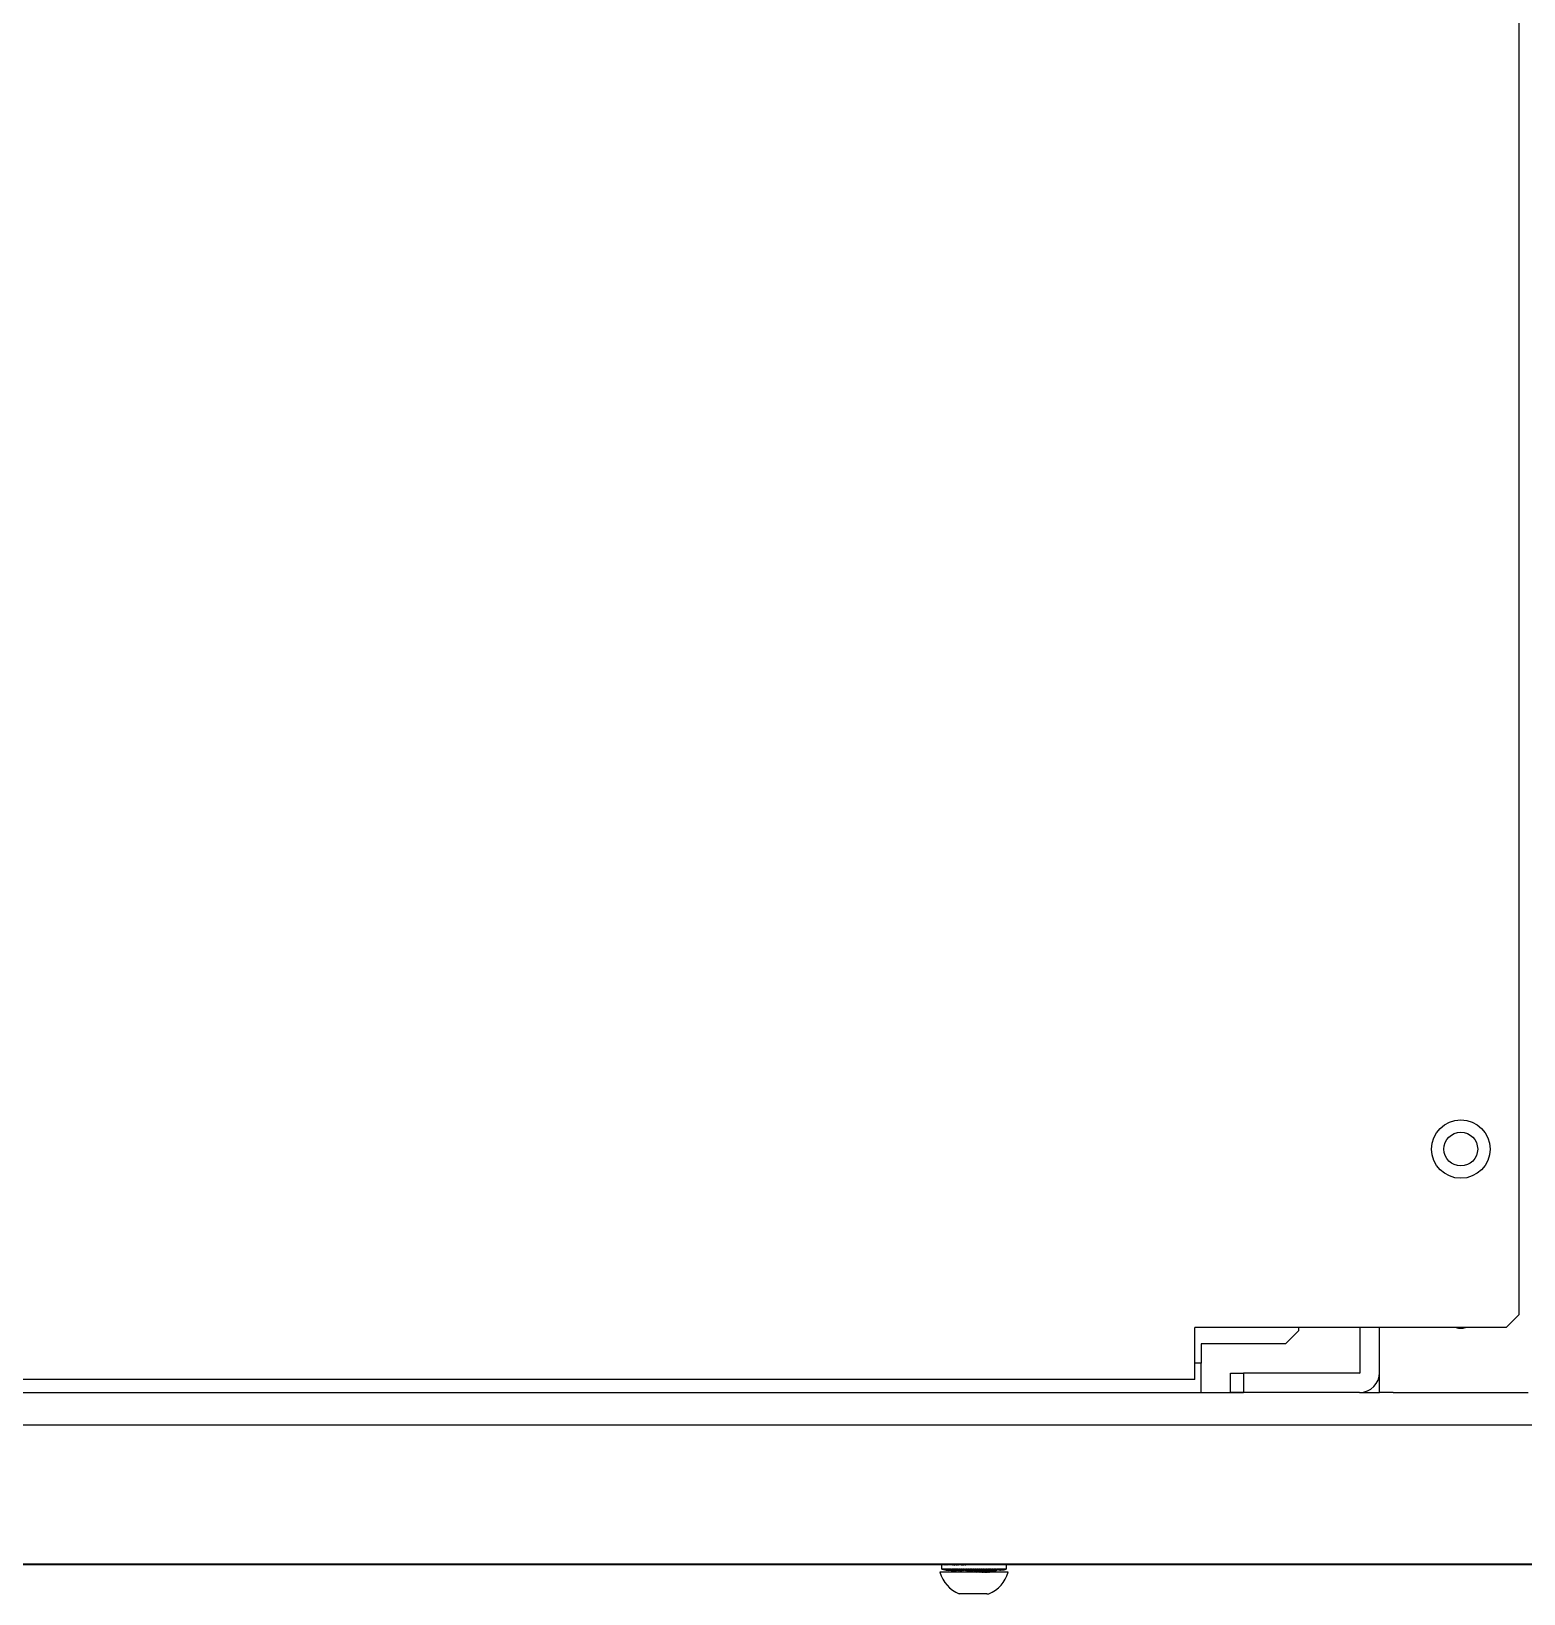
# Model space of a CAD drawing. Header units: millimetres. Extents: x -18178 to 96133, y -22425 to 61598.
# Drawn here: x 42008.8 to 42238.7, y 50040.6 to 50281.3 of the extents above; entities that cross this region are included whole.
import ezdxf

# ---------------------------------------------------------------- set-up
doc = ezdxf.new("R2010")
doc.units = ezdxf.units.MM
for name, color, linetype in [('10H46910P0610B', 7, 'Continuous'), ('10H46911P06B', 7, 'Continuous'), ('CH0002FE', 7, 'Continuous'), ('CH0550FE', 7, 'Continuous'), ('CH0800FE', 7, 'Continuous'), ('DR0304FE', 7, 'Continuous'), ('EAE-UPS PANEL-VERTV.', 7, 'Continuous'), ('NEW_RG0043AL', 7, 'Continuous'), ('NEW_RG0044AL', 7, 'Continuous')]:
    doc.layers.add(name, color=color, linetype=linetype)
doc.layers.add('E-ELEC-EQPM', color=7, linetype='Continuous', lineweight=35)

# ---------------------------------------------------------------- blocks, each defined once
blk = doc.blocks.new('A$Ccc32f15b')
at = {"layer": '10H46910P0610B', "color": 7, "linetype": 'Continuous'}
for p, q in [((162.3951141118722, 29.85000000001233), (162.3950126966261, 29.85000000001233)), ((162.4550126966377, 29.96250000001233), (162.4550126966376, 29.43750000001234)), ((162.3951141118722, 29.81932500001234), (162.3950126966261, 29.81932500001234)), ((162.6200126966376, 29.80000000001232), (162.6200126966376, 29.81500000001232)), ((162.6200126966692, 29.81499708212651), (162.6200126966692, 29.81500000005609)), ((162.6200126966376, 29.80000000001232), (162.6200126966376, 29.79918078894458)), ((162.6200126966376, 29.7991807889446), (162.6200126966376, 29.70081921108007)), ((162.6200126966376, 29.70081921108006), (162.6200126966376, 29.69918078894459)), ((162.6200126966376, 29.69918078894459), (162.6200126966376, 29.60081921108005)), ((162.3951141118721, 29.58067500001233), (162.3950126966256, 29.58067500001233)), ((162.3950126966256, 29.55000000001233), (162.3951141118721, 29.55000000001233)), ((162.6200126966376, 29.60081921108005), (162.6200126966376, 29.60000000001232)), ((162.6200126966376, 29.60000000001232), (162.6200126966376, 29.58500000001231)), ((162.6200126966692, 29.58500291791162), (162.6200126966692, 29.58499999998205))]:
    blk.add_line(p, q, dxfattribs=at)
for centre, radius, start, end in [((162.3881076124307, 29.72161888886563), 0.2500000000000041, 21.93314382836683, 74.47728803364268), ((162.3881076124307, 29.67838111115904), 0.2500000000000039, 285.5227119663287, 338.0668561716237)]:
    blk.add_arc(centre, radius, start, end, dxfattribs=at)
at = {"layer": '10H46911P06B', "color": 7, "linetype": 'Continuous'}
for p, q in [((162.3951141118722, 29.94998901674313), (162.3951141118722, 29.9496747138442)), ((162.3956281987895, 29.94998901674313), (162.3951141118722, 29.94998901674313)), ((162.3956281987895, 29.94967471384419), (162.3951141118722, 29.94967471384419)), ((162.3951141118722, 29.94934857734819), (162.3951141118722, 29.94838152082598)), ((162.3956281987895, 29.94934857734819), (162.3951141118722, 29.94934857734819)), ((162.3956281987895, 29.94838152082596), (162.3951141118722, 29.94838152082596)), ((162.3951141118722, 29.94772407303502), (162.3951141118722, 29.94610807941982)), ((162.3956281987895, 29.94772407303502), (162.3951141118722, 29.94772407303502)), ((162.3956281987895, 29.94610807941982), (162.3951141118722, 29.94610807941982)), ((162.3951141118722, 29.94512191498001), (162.3951141118722, 29.94286336186033)), ((162.3956281987895, 29.94512191498001), (162.3951141118722, 29.94512191498001)), ((162.3956281987895, 29.94286336186032), (162.3951141118722, 29.94286336186032)), ((162.3951141118722, 29.94155237271215), (162.3951141118722, 29.93866017356534)), ((162.3956281987895, 29.94155237271215), (162.3951141118722, 29.94155237271215)), ((162.3956281987895, 29.93866017356532), (162.3951141118722, 29.93866017356532)), ((162.3951141118722, 29.93702953358405), (162.3951141118722, 29.9335151025988)), ((162.3956281987895, 29.93702953358404), (162.3951141118722, 29.93702953358404)), ((162.3956281987895, 29.93351510259879), (162.3951141118722, 29.93351510259879)), ((162.3951141118722, 29.93157124717541), (162.3951141118722, 29.92744845420525)), ((162.3956281987895, 29.93157124717541), (162.3951141118722, 29.93157124717541)), ((162.3956281987895, 29.92744845420523), (162.3951141118722, 29.92744845420523)), ((162.3951141118722, 29.92519905484907), (162.3951141118722, 29.92048417067431)), ((162.3956281987895, 29.92519905484907), (162.3951141118722, 29.92519905484907)), ((162.3956281987895, 29.92048417067431), (162.3951141118722, 29.92048417067431)), ((162.3951141118722, 29.92048417067431), (162.3983827318015, 29.91133462034358)), ((162.3951141118722, 29.91793810473695), (162.3951141118722, 29.91264973685141)), ((162.3956281987895, 29.91793810473695), (162.3951141118722, 29.91793810473695)), ((162.3956281987895, 29.91264973685141), (162.3951141118722, 29.91264973685141)), ((162.3951141118722, 29.91264973685141), (162.3983827318015, 29.90415629353186)), ((162.3951141118722, 29.90981705249195), (162.3951141118722, 29.90397607166763)), ((162.3956281987895, 29.90981705249195), (162.3951141118722, 29.90981705249195)), ((162.3956281987895, 29.90397607166761), (162.3951141118722, 29.90397607166761)), ((162.3951141118722, 29.90397607166761), (162.3983827318015, 29.89617225509976)), ((162.3951141118722, 29.90086794819707), (162.3951141118722, 29.89449740611683)), ((162.3956281987895, 29.90086794819707), (162.3951141118722, 29.90086794819707)), ((162.3956281987895, 29.89449740611683), (162.3951141118722, 29.89449740611683)), ((162.3951141118722, 29.89449740611683), (162.3983827318015, 29.88741401439943)), ((162.3951141118722, 29.89112610987856), (162.3951141118722, 29.88425114816154)), ((162.3956281987895, 29.89112610987856), (162.3951141118722, 29.89112610987856)), ((162.3956281987895, 29.88425114816154), (162.3951141118722, 29.88425114816154)), ((162.3951141118722, 29.88062998412164), (162.3951141118722, 29.87327773510087)), ((162.3956281987895, 29.88062998412163), (162.3951141118722, 29.88062998412163)), ((162.3956281987895, 29.87327773510086), (162.3951141118722, 29.87327773510086)), ((162.3951141118722, 29.86942099433941), (162.3951141118722, 29.86162047398285)), ((162.3956281987895, 29.86942099433941), (162.3951141118722, 29.86942099433941)), ((162.3956281987895, 29.86162047398285), (162.3951141118722, 29.86162047398285)), ((162.3951141118722, 29.85754337729367), (162.3951141118722, 29.84932537069145)), ((162.3956281987895, 29.85754337729367), (162.3951141118722, 29.85754337729367)), ((162.3956281987895, 29.84932537069143), (162.3951141118722, 29.84932537069143)), ((162.3956281987895, 29.95000000027139), (162.3956281987895, 29.94998255483246)), ((162.4308028554238, 29.95000000001234), (162.3956281987895, 29.95000000001234)), ((162.3956281987895, 29.94934857734819), (162.3956281987895, 29.9496747138442)), ((162.3956281987895, 29.94772407303502), (162.3956281987895, 29.94838152082596)), ((162.3956281987895, 29.94512191498001), (162.3956281987895, 29.94610807941982)), ((162.3956281987895, 29.94155237271215), (162.3956281987895, 29.94286336186032)), ((162.3956281987895, 29.93702953358405), (162.3956281987895, 29.93866017356534)), ((162.3956281987895, 29.93157124717541), (162.3956281987895, 29.93351510259879)), ((162.3956281987895, 29.92519905484907), (162.3956281987895, 29.92744845420523)), ((162.3956281987895, 29.91793810473695), (162.3956281987895, 29.9204841706743)), ((162.3956281987895, 29.90981705249195), (162.3956281987895, 29.91264973685141)), ((162.3956281987895, 29.90086794819707), (162.3956281987895, 29.90397607166763)), ((162.3956281987895, 29.89112610987856), (162.3956281987895, 29.89449740611683)), ((162.3956281987895, 29.88062998412164), (162.3956281987895, 29.88425114816155)), ((162.3956281987895, 29.86942099433941), (162.3956281987895, 29.87327773510086)), ((162.3956281987895, 29.85754337729367), (162.3956281987895, 29.86162047398285)), ((162.3956281987895, 29.8450440085125), (162.3956281987895, 29.84932537069145)), ((162.4313169423412, 29.94998901674312), (162.4308028554238, 29.94998901674312)), ((162.4308028554238, 29.94967471384419), (162.4308874239017, 29.94934857734818)), ((162.4313169423412, 29.94967471384419), (162.4308028554238, 29.94967471384419)), ((162.4308028554238, 29.94934857734818), (162.4308028554238, 29.94967471384419)), ((162.4313169423412, 29.94934857734818), (162.4308028554238, 29.94934857734818)), ((162.4308028554238, 29.94838152082596), (162.4309783115608, 29.947724073035)), ((162.4313169423412, 29.94838152082596), (162.4308028554238, 29.94838152082596)), ((162.4308028554238, 29.947724073035), (162.4308028554238, 29.94838152082595)), ((162.4313169423412, 29.947724073035), (162.4308028554238, 29.947724073035)), ((162.4313169423412, 29.94610807941982), (162.4308028554238, 29.94610807941982)), ((162.4308028554238, 29.94512191497999), (162.4308028554238, 29.9461080794198)), ((162.4308028554238, 29.94610807941982), (162.4310750592814, 29.94512191497999)), ((162.4313169423412, 29.94512191497999), (162.4308028554238, 29.94512191497999)), ((162.4308028554238, 29.94286336186032), (162.4311791004162, 29.94155237271215)), ((162.4313169423412, 29.94286336186032), (162.4308028554238, 29.94286336186032)), ((162.4308028554238, 29.94155237271215), (162.4308028554238, 29.94286336186032)), ((162.4313169423412, 29.94155237271215), (162.4308028554238, 29.94155237271215)), ((162.4308028554238, 29.93866017356532), (162.4312922189116, 29.93702953358404)), ((162.4313169423412, 29.93866017356532), (162.4308028554238, 29.93866017356532)), ((162.4308028554238, 29.93702953358404), (162.4308028554238, 29.93866017356532)), ((162.4313169423412, 29.93702953358404), (162.4308028554238, 29.93702953358404)), ((162.4308028554238, 29.93351510259879), (162.4337739508502, 29.92410630611478)), ((162.4313169423412, 29.93351510259879), (162.4308028554238, 29.93351510259879)), ((162.4308028554238, 29.9315712471754), (162.4308028554238, 29.93351510259878)), ((162.4313169423412, 29.93157124717541), (162.4308028554238, 29.93157124717541)), ((162.4308028554238, 29.92744845420523), (162.438970660066, 29.9030357775261)), ((162.4313169423412, 29.92744845420523), (162.4308028554238, 29.92744845420523)), ((162.4308028554238, 29.92519905484907), (162.4308028554238, 29.92744845420523)), ((162.4313169423412, 29.92519905484906), (162.4308028554238, 29.92519905484906)), ((162.4313169423412, 29.9204841706743), (162.4308028554238, 29.9204841706743)), ((162.4308028554238, 29.91793810473696), (162.4308028554238, 29.92048417067431)), ((162.4313169423412, 29.91793810473695), (162.4308028554238, 29.91793810473695)), ((162.4313169423412, 29.91264973685141), (162.4308028554238, 29.91264973685141)), ((162.4308028554238, 29.90981705249195), (162.4308028554238, 29.91264973685141)), ((162.4313169423412, 29.90981705249195), (162.4308028554238, 29.90981705249195)), ((162.4313169423412, 29.90397607166761), (162.4308028554238, 29.90397607166761)), ((162.4308028554238, 29.90086794819706), (162.4308028554238, 29.90397607166761)), ((162.4313169423412, 29.90086794819707), (162.4308028554238, 29.90086794819707)), ((162.4313169423412, 29.89449740611681), (162.4308028554238, 29.89449740611681)), ((162.4308028554238, 29.89112610987857), (162.4308028554238, 29.89449740611683)), ((162.4313169423412, 29.89112610987856), (162.4308028554238, 29.89112610987856)), ((162.4313169423412, 29.88425114816154), (162.4308028554238, 29.88425114816154)), ((162.4308028554238, 29.88062998412163), (162.4308028554238, 29.88425114816154)), ((162.4313169423412, 29.88062998412163), (162.4308028554238, 29.88062998412163)), ((162.4313169423412, 29.87327773510086), (162.4308028554238, 29.87327773510086)), ((162.4308028554238, 29.86942099433941), (162.4308028554238, 29.87327773510086)), ((162.4313169423412, 29.86942099433941), (162.4308028554238, 29.86942099433941)), ((162.4313169423412, 29.86162047398284), (162.4308028554238, 29.86162047398284)), ((162.4308028554238, 29.85754337729367), (162.4308028554238, 29.86162047398285)), ((162.4313169423412, 29.85754337729365), (162.4308028554238, 29.85754337729365)), ((162.4313169423412, 29.84932537069143), (162.4308028554238, 29.84932537069143)), ((162.4308028554238, 29.8450440085125), (162.4308028554238, 29.84932537069145)), ((162.4313169423412, 29.94998901674313), (162.4313169423412, 29.9496747138442)), ((162.4313169423412, 29.94934857734818), (162.4313169423412, 29.94838152082596)), ((162.4313169423412, 29.947724073035), (162.4313169423412, 29.9461080794198)), ((162.4313169423412, 29.94512191498001), (162.4313169423412, 29.94286336186033)), ((162.4313169423412, 29.94155237271215), (162.4313169423412, 29.93866017356534)), ((162.4313169423412, 29.93702953358404), (162.4313169423412, 29.93351510259879)), ((162.4313169423412, 29.93157124717541), (162.4313169423412, 29.92744845420525)), ((162.4313169423412, 29.92519905484907), (162.4313169423412, 29.92048417067431)), ((162.4313169423412, 29.91793810473695), (162.4313169423412, 29.91264973685141)), ((162.4313169423412, 29.90981705249195), (162.4313169423412, 29.90397607166764)), ((162.4313169423412, 29.90086794819706), (162.4313169423412, 29.89449740611681)), ((162.4313169423412, 29.89112610987857), (162.4313169423412, 29.88425114816155)), ((162.4313169423412, 29.88062998412163), (162.4313169423412, 29.87327773510086)), ((162.4313169423412, 29.86942099433941), (162.4313169423412, 29.86162047398285)), ((162.4313169423412, 29.85754337729365), (162.4313169423412, 29.84932537069146)), ((162.3951141118722, 29.8450440085125), (162.3951141118722, 29.83644094838223)), ((162.3956281987895, 29.8450440085125), (162.3951141118722, 29.8450440085125)), ((162.3956281987895, 29.83644094838225), (162.3951141118722, 29.83644094838225)), ((162.3951141118722, 29.83197221729411), (162.3951141118722, 29.82301805598377)), ((162.3956281987895, 29.83197221729411), (162.3951141118722, 29.83197221729411)), ((162.3956281987895, 29.82301805598377), (162.3951141118722, 29.82301805598377)), ((162.3951141118722, 29.81837959202647), (162.3951141118722, 29.80910966751999)), ((162.3956281987895, 29.81837959202647), (162.3951141118722, 29.81837959202647)), ((162.3956281987895, 29.80910966751998), (162.3951141118722, 29.80910966751998)), ((162.3951141118722, 29.80431977659165), (162.3951141118722, 29.794770673046)), ((162.3956281987895, 29.80431977659164), (162.3951141118722, 29.80431977659164)), ((162.3956281987895, 29.794770673046), (162.3951141118722, 29.794770673046)), ((162.3951141118722, 29.78984825865781), (162.3951141118722, 29.78005766202214)), ((162.3956281987895, 29.78984825865783), (162.3951141118722, 29.78984825865783)), ((162.3956281987895, 29.78005766202216), (162.3951141118722, 29.78005766202216)), ((162.3951141118722, 29.77502215069492), (162.3951141118722, 29.76502869998124)), ((162.3956281987895, 29.77502215069491), (162.3951141118722, 29.77502215069491)), ((162.3956281987895, 29.76502869998123), (162.3951141118722, 29.76502869998123)), ((162.3951141118722, 29.7598999645776), (162.3951141118722, 29.74974309937032)), ((162.3956281987895, 29.7598999645776), (162.3951141118722, 29.7598999645776)), ((162.3956281987895, 29.74974309937032), (162.3951141118722, 29.74974309937032)), ((162.3951141118722, 29.74454138066584), (162.3951141118722, 29.73426118547168)), ((162.3956281987895, 29.74454138066584), (162.3951141118722, 29.74454138066584)), ((162.3956281987895, 29.73426118547168), (162.3951141118722, 29.73426118547168)), ((162.3951141118722, 29.72900701227367), (162.3951141118722, 29.7186440583265)), ((162.3956281987895, 29.72900701227366), (162.3951141118722, 29.72900701227366)), ((162.3956281987895, 29.83197221729411), (162.3956281987895, 29.83644094838225)), ((162.3956281987895, 29.81837959202647), (162.3956281987895, 29.82301805598378)), ((162.3956281987895, 29.80431977659165), (162.3956281987895, 29.80910966751999)), ((162.3956281987895, 29.78984825865783), (162.3956281987895, 29.794770673046)), ((162.3956281987895, 29.77502215069492), (162.3956281987895, 29.78005766202217)), ((162.3956281987895, 29.7598999645776), (162.3956281987895, 29.76502869998123)), ((162.3956281987895, 29.74454138066584), (162.3956281987895, 29.74974309937031)), ((162.3956281987895, 29.72900701227367), (162.3956281987895, 29.73426118547169)), ((162.4313169423412, 29.8450440085125), (162.4308028554238, 29.8450440085125)), ((162.4308028554238, 29.83644094838225), (162.4546000249548, 29.81370817585263)), ((162.4313169423412, 29.83644094838225), (162.4308028554238, 29.83644094838225)), ((162.4308028554238, 29.83197221729411), (162.4308028554238, 29.83644094838223)), ((162.4313169423412, 29.83197221729411), (162.4308028554238, 29.83197221729411)), ((162.4308028554238, 29.82301805598375), (162.4546000249548, 29.80641590341779)), ((162.4313169423412, 29.82301805598375), (162.4308028554238, 29.82301805598375)), ((162.4308028554238, 29.81837959202647), (162.4308028554238, 29.82301805598378)), ((162.4313169423412, 29.81837959202647), (162.4308028554238, 29.81837959202647)), ((162.4308028554238, 29.80910966751998), (162.4546000249548, 29.79870365602905)), ((162.4313169423412, 29.80910966751998), (162.4308028554238, 29.80910966751998)), ((162.4308028554238, 29.80431977659164), (162.4308028554238, 29.80910966751998)), ((162.4313169423412, 29.80431977659164), (162.4308028554238, 29.80431977659164)), ((162.4308028554238, 29.794770673046), (162.4546000249548, 29.79060187040341)), ((162.4313169423412, 29.794770673046), (162.4308028554238, 29.794770673046)), ((162.4308028554238, 29.78984825865781), (162.4308028554238, 29.79477067304599)), ((162.4313169423412, 29.78984825865781), (162.4308028554238, 29.78984825865781)), ((162.4313169423412, 29.78005766202214), (162.4308028554238, 29.78005766202214)), ((162.4308028554238, 29.77502215069489), (162.4308028554238, 29.78005766202214)), ((162.4308028554238, 29.77502215069489), (162.4546000249548, 29.77708058786861)), ((162.4313169423412, 29.77502215069489), (162.4308028554238, 29.77502215069489)), ((162.4313169423412, 29.76502869998123), (162.4308028554238, 29.76502869998123)), ((162.4308028554238, 29.75989996457758), (162.4308028554238, 29.76502869998122)), ((162.4313169423412, 29.7598999645776), (162.4308028554238, 29.7598999645776)), ((162.4313169423412, 29.74974309937031), (162.4308028554238, 29.74974309937031)), ((162.4308028554238, 29.74454138066584), (162.4308028554238, 29.74974309937031)), ((162.4313169423412, 29.74454138066584), (162.4308028554238, 29.74454138066584)), ((162.4313169423412, 29.73426118547168), (162.4308028554238, 29.73426118547168)), ((162.4308028554238, 29.72900701227367), (162.4308028554238, 29.73426118547168)), ((162.4313169423412, 29.72900701227366), (162.4308028554238, 29.72900701227366)), ((162.4313169423412, 29.8450440085125), (162.4313169423412, 29.83644094838223)), ((162.4313169423412, 29.83197221729411), (162.4313169423412, 29.82301805598377)), ((162.4313169423412, 29.81837959202647), (162.4313169423412, 29.80910966751998)), ((162.4313169423412, 29.80431977659164), (162.4313169423412, 29.794770673046)), ((162.4313169423412, 29.7898482586578), (162.4313169423412, 29.78005766202213)), ((162.4313169423412, 29.77502215069489), (162.4313169423412, 29.76502869998123)), ((162.4313169423412, 29.75989996457758), (162.4313169423412, 29.74974309937031)), ((162.4313169423412, 29.74454138066584), (162.4313169423412, 29.73426118547169)), ((162.4313169423412, 29.72900701227367), (162.4313169423412, 29.71864405832652)), ((162.4546000249548, 29.79404564037914), (162.4546000249548, 29.79870365602905)), ((162.4546000249548, 29.78573228720899), (162.4546000249548, 29.79060187040341)), ((162.4546000249548, 29.77708058786862), (162.4546000249548, 29.7821425205874)), ((162.4546000249548, 29.76812468666276), (162.4546000249548, 29.77335899177002)), ((162.3956281987895, 29.7186440583265), (162.3951141118722, 29.7186440583265)), ((162.3951141118722, 29.71335816645615), (162.3951141118722, 29.70295335160083)), ((162.3956281987895, 29.71335816645615), (162.3951141118722, 29.71335816645615)), ((162.3956281987895, 29.70295335160081), (162.3951141118722, 29.70295335160081)), ((162.3951141118722, 29.69765660205843), (162.3951141118722, 29.68725098934567)), ((162.3956281987895, 29.69765660205843), (162.3951141118722, 29.69765660205843)), ((162.3956281987895, 29.68725098934567), (162.3951141118722, 29.68725098934567)), ((162.3951141118722, 29.68196428598185), (162.3951141118722, 29.67159894161115)), ((162.3956281987895, 29.68196428598185), (162.3951141118722, 29.68196428598185)), ((162.3956281987895, 29.67159894161115), (162.3951141118722, 29.67159894161115)), ((162.3951141118722, 29.66634314862881), (162.3951141118722, 29.65605897987895)), ((162.3956281987895, 29.66634314862881), (162.3951141118722, 29.66634314862881)), ((162.3956281987895, 29.65605897987894), (162.3951141118722, 29.65605897987894)), ((162.3951141118722, 29.65085483949183), (162.3951141118722, 29.64069243327843)), ((162.3956281987895, 29.65085483949181), (162.3951141118722, 29.65085483949181)), ((162.3956281987895, 29.64069243327843), (162.3951141118722, 29.64069243327843)), ((162.3951141118722, 29.63556048385112), (162.3951141118722, 29.62555994654878)), ((162.3956281987895, 29.63556048385112), (162.3951141118722, 29.63556048385112)), ((162.3951141118722, 29.6205204415411), (162.4002526868379, 29.63335248000827)), ((162.3956281987895, 29.62555994654879), (162.3951141118722, 29.62555994654879)), ((162.3951141118722, 29.62052044154112), (162.3951141118722, 29.61072124070175)), ((162.3956281987895, 29.6205204415411), (162.3951141118722, 29.6205204415411)), ((162.3951141118722, 29.60579406873761), (162.4002077882996, 29.61954112237042)), ((162.3956281987895, 29.61072124070174), (162.3951141118722, 29.61072124070174)), ((162.3951141118722, 29.59143948370625), (162.4007094606676, 29.60760917514575)), ((162.3956281987895, 29.71335816645615), (162.3956281987895, 29.7186440583265)), ((162.3956281987895, 29.69765660205844), (162.3956281987895, 29.70295335160083)), ((162.3956281987895, 29.68196428598185), (162.3956281987895, 29.68725098934566)), ((162.3956281987895, 29.66634314862881), (162.3956281987895, 29.67159894161115)), ((162.3956281987895, 29.65085483949183), (162.3956281987895, 29.65605897987894)), ((162.3956281987895, 29.63556048385112), (162.3956281987895, 29.64069243327842)), ((162.3956281987895, 29.62052044154112), (162.3956281987895, 29.62555994654879)), ((162.3956281987895, 29.60579406873761), (162.3956281987895, 29.61072124070174)), ((162.4313169423412, 29.7186440583265), (162.4308028554238, 29.7186440583265)), ((162.4308028554238, 29.71335816645615), (162.4308028554238, 29.7186440583265)), ((162.4313169423412, 29.71335816645615), (162.4308028554238, 29.71335816645615)), ((162.4313169423412, 29.70295335160081), (162.4308028554238, 29.70295335160081)), ((162.4308028554238, 29.69765660205844), (162.4308028554238, 29.70295335160083)), ((162.4313169423412, 29.69765660205843), (162.4308028554238, 29.69765660205843)), ((162.4313169423412, 29.68725098934567), (162.4308028554238, 29.68725098934567)), ((162.4308028554238, 29.68196428598185), (162.4308028554238, 29.68725098934567)), ((162.4313169423412, 29.68196428598185), (162.4308028554238, 29.68196428598185)), ((162.4313169423412, 29.67159894161115), (162.4308028554238, 29.67159894161115)), ((162.4308028554238, 29.66634314862881), (162.4308028554238, 29.67159894161115)), ((162.4313169423412, 29.66634314862881), (162.4308028554238, 29.66634314862881)), ((162.4313169423412, 29.65605897987892), (162.4308028554238, 29.65605897987892)), ((162.4308028554238, 29.65085483949183), (162.4308028554238, 29.65605897987892)), ((162.4313169423412, 29.65085483949181), (162.4308028554238, 29.65085483949181)), ((162.4313169423412, 29.64069243327843), (162.4308028554238, 29.64069243327843)), ((162.4308028554238, 29.63556048385112), (162.4308028554238, 29.64069243327843)), ((162.4313169423412, 29.63556048385112), (162.4308028554238, 29.63556048385112)), ((162.4313169423412, 29.62555994654879), (162.4308028554238, 29.62555994654879)), ((162.4308028554238, 29.6205204415411), (162.4308028554238, 29.62555994654879)), ((162.4313169423412, 29.6205204415411), (162.4308028554238, 29.6205204415411)), ((162.4313169423412, 29.61072124070174), (162.4308028554238, 29.61072124070174)), ((162.4308028554238, 29.60579406873761), (162.4308028554238, 29.61072124070174)), ((162.4313169423412, 29.71335816645615), (162.4313169423412, 29.70295335160081)), ((162.4313169423412, 29.69765660205844), (162.4313169423412, 29.68725098934569)), ((162.4313169423412, 29.68196428598185), (162.4313169423412, 29.67159894161114)), ((162.4313169423412, 29.66634314862881), (162.4313169423412, 29.65605897987894)), ((162.4313169423412, 29.65085483949181), (162.4313169423412, 29.64069243327843)), ((162.4313169423412, 29.63556048385112), (162.4313169423412, 29.62555994654879)), ((162.4313169423412, 29.6205204415411), (162.4313169423412, 29.61072124070174)), ((162.3951141118722, 29.60579406873761), (162.3951141118722, 29.59623487733009)), ((162.3956281987895, 29.60579406873761), (162.3951141118722, 29.60579406873761)), ((162.3956281987895, 29.5962348773301), (162.3951141118722, 29.5962348773301)), ((162.3951141118722, 29.59143948370627), (162.3951141118722, 29.58215802749191)), ((162.3956281987895, 29.59143948370625), (162.3951141118722, 29.59143948370625)), ((162.3956281987895, 29.58215802749191), (162.3951141118722, 29.58215802749191)), ((162.3951141118722, 29.56407059006447), (162.3997622804085, 29.57911632951244)), ((162.3951141118722, 29.5775133374362), (162.3951141118722, 29.56854624608241)), ((162.3956281987895, 29.5775133374362), (162.3951141118722, 29.5775133374362)), ((162.3956281987895, 29.56854624608238), (162.3951141118722, 29.56854624608238)), ((162.3951141118722, 29.5511642939736), (162.3994127250502, 29.56574356782824)), ((162.3951141118722, 29.56407059006447), (162.3951141118722, 29.55545325258412)), ((162.3956281987895, 29.56407059006447), (162.3951141118722, 29.56407059006447)), ((162.3956281987895, 29.55545325258412), (162.3951141118722, 29.55545325258412)), ((162.3951141118722, 29.53884538441787), (162.399084934228, 29.55287407083173)), ((162.3951141118722, 29.5511642939736), (162.3951141118722, 29.54293071906083)), ((162.3956281987895, 29.5511642939736), (162.3951141118722, 29.5511642939736)), ((162.3956281987895, 29.54293071906082), (162.3951141118722, 29.54293071906082)), ((162.3951141118722, 29.52716247850535), (162.398775040439, 29.54056264528545)), ((162.3951141118722, 29.53884538441787), (162.3951141118722, 29.53102806623131)), ((162.3956281987895, 29.53884538441787), (162.3951141118721, 29.53884538441787)), ((162.3956281987895, 29.53102806623131), (162.3951141118721, 29.53102806623131)), ((162.3951141118722, 29.52716247850536), (162.3951141118722, 29.5197922684285)), ((162.3956281987895, 29.52716247850535), (162.3951141118721, 29.52716247850535)), ((162.3956281987895, 29.5197922684285), (162.3951141118721, 29.5197922684285)), ((162.3951141118722, 29.51616168332828), (162.3951141118722, 29.50926766821317)), ((162.3956281987895, 29.51616168332828), (162.3951141118721, 29.51616168332828)), ((162.3956281987895, 29.50926766821317), (162.3951141118721, 29.50926766821317)), ((162.3951141118722, 29.50588641399942), (162.3951141118722, 29.49949580137414)), ((162.3956281987895, 29.50588641399942), (162.3951141118721, 29.50588641399942)), ((162.3956281987895, 29.49949580137414), (162.3951141118721, 29.49949580137414)), ((162.3951141118722, 29.48767163670273), (162.397655916929, 29.49789276507273)), ((162.3951141118722, 29.49637722231249), (162.3951141118722, 29.49051523300548)), ((162.3956281987895, 29.49637722231249), (162.3951141118721, 29.49637722231249)), ((162.3956281987895, 29.49051523300548), (162.3951141118721, 29.49051523300548)), ((162.3951141118722, 29.47980401413936), (162.3973947114588, 29.48909174580838)), ((162.3951141118722, 29.48767163670273), (162.3951141118722, 29.4823614053077)), ((162.3956281987895, 29.48767163670273), (162.3951141118721, 29.48767163670273)), ((162.3956281987895, 29.59143948370627), (162.3956281987895, 29.59623487733009)), ((162.3956281987895, 29.5775133374362), (162.3956281987895, 29.58215802749191)), ((162.3956281987895, 29.56407059006447), (162.3956281987895, 29.56854624608239)), ((162.3956281987895, 29.5511642939736), (162.3956281987895, 29.55545325258413)), ((162.3956281987895, 29.53884538441787), (162.3956281987895, 29.54293071906082)), ((162.3956281987895, 29.52716247850536), (162.3956281987895, 29.53102806623131)), ((162.3956281987895, 29.51616168332828), (162.3956281987895, 29.5197922684285)), ((162.3956281987895, 29.50588641399942), (162.3956281987895, 29.50926766821317)), ((162.3956281987895, 29.49637722231249), (162.3956281987895, 29.49949580137414)), ((162.3956281987895, 29.48767163670273), (162.3956281987895, 29.49051523300547)), ((162.4313169423412, 29.60579406873761), (162.4308028554238, 29.60579406873761)), ((162.4313169423412, 29.5962348773301), (162.4308028554238, 29.5962348773301)), ((162.4308028554238, 29.59143948370625), (162.4308028554238, 29.59623487733009)), ((162.4313169423412, 29.59143948370625), (162.4308028554238, 29.59143948370625)), ((162.4313169423412, 29.58215802749191), (162.4308028554238, 29.58215802749191)), ((162.4308028554238, 29.5775133374362), (162.4308028554238, 29.58215802749191)), ((162.4313169423412, 29.5775133374362), (162.4308028554238, 29.5775133374362)), ((162.4313169423412, 29.56854624608238), (162.4308028554238, 29.56854624608238)), ((162.4308028554238, 29.56407059006447), (162.4308028554238, 29.56854624608239)), ((162.4313169423412, 29.56407059006447), (162.4308028554238, 29.56407059006447)), ((162.4313169423412, 29.55545325258412), (162.4308028554238, 29.55545325258412)), ((162.4308028554238, 29.5511642939736), (162.4308028554238, 29.55545325258413)), ((162.4313169423412, 29.5511642939736), (162.4308028554238, 29.5511642939736)), ((162.4313169423412, 29.54293071906081), (162.4308028554238, 29.54293071906081)), ((162.4308028554238, 29.53884538441785), (162.4308028554238, 29.54293071906081)), ((162.4313169423412, 29.53884538441785), (162.4308028554238, 29.53884538441785)), ((162.4313169423412, 29.5310280662313), (162.4308028554238, 29.5310280662313)), ((162.4308028554238, 29.52716247850535), (162.4308028554238, 29.5310280662313)), ((162.4313169423412, 29.52716247850535), (162.4308028554238, 29.52716247850535)), ((162.4313169423412, 29.5197922684285), (162.4308028554238, 29.5197922684285)), ((162.4308028554238, 29.51616168332828), (162.4308028554238, 29.51979226842849)), ((162.4313169423412, 29.51616168332828), (162.4308028554238, 29.51616168332828)), ((162.4313169423412, 29.50926766821317), (162.4308028554238, 29.50926766821317)), ((162.4308028554238, 29.50588641399941), (162.4308028554238, 29.50926766821316)), ((162.4313169423412, 29.50588641399941), (162.4308028554238, 29.50588641399941)), ((162.4313169423412, 29.49949580137412), (162.4308028554238, 29.49949580137412)), ((162.4308028554238, 29.49637722231247), (162.4308028554238, 29.49949580137412)), ((162.4313169423412, 29.49637722231249), (162.4308028554238, 29.49637722231249)), ((162.4313169423412, 29.49051523300548), (162.4308028554238, 29.49051523300548)), ((162.4308028554238, 29.48767163670273), (162.4308028554238, 29.49051523300547)), ((162.4313169423412, 29.48767163670273), (162.4308028554238, 29.48767163670273)), ((162.4313169423412, 29.60579406873759), (162.4313169423412, 29.59623487733009)), ((162.4313169423412, 29.59143948370625), (162.4313169423412, 29.5821580274919)), ((162.4313169423412, 29.5775133374362), (162.4313169423412, 29.56854624608241)), ((162.4313169423412, 29.56407059006447), (162.4313169423412, 29.55545325258412)), ((162.4313169423412, 29.5511642939736), (162.4313169423412, 29.54293071906082)), ((162.4313169423412, 29.53884538441785), (162.4313169423412, 29.5310280662313)), ((162.4313169423412, 29.52716247850535), (162.4313169423412, 29.51979226842849)), ((162.4313169423412, 29.51616168332828), (162.4313169423412, 29.50926766821317)), ((162.4313169423412, 29.50588641399941), (162.4313169423412, 29.49949580137412)), ((162.4313169423412, 29.49637722231247), (162.4313169423412, 29.49051523300547)), ((162.4313169423412, 29.48767163670274), (162.4313169423412, 29.4823614053077)), ((162.3956281987895, 29.4823614053077), (162.3951141118721, 29.4823614053077)), ((162.3951141118722, 29.47280540453427), (162.3971371031655, 29.48111526653524)), ((162.3951141118722, 29.47980401413938), (162.3951141118722, 29.47506649771361)), ((162.3956281987895, 29.47980401413936), (162.3951141118721, 29.47980401413936)), ((162.3956281987895, 29.47506649771361), (162.3951141118721, 29.47506649771361)), ((162.3951141118722, 29.46670342820217), (162.3968813975562, 29.47399651011294)), ((162.3951141118722, 29.47280540453426), (162.3951141118722, 29.46865929989075)), ((162.3956281987895, 29.47280540453427), (162.3951141118721, 29.47280540453427)), ((162.3956281987895, 29.46865929989075), (162.3951141118721, 29.46865929989075)), ((162.3951141118722, 29.46670342820215), (162.3951141118722, 29.46316509812173)), ((162.3956281987895, 29.46670342820217), (162.3951141118721, 29.46670342820217)), ((162.3956281987895, 29.46316509812175), (162.3951141118721, 29.46316509812175)), ((162.3951141118722, 29.46152216685597), (162.3951141118722, 29.45860557551097)), ((162.3956281987895, 29.46152216685596), (162.3951141118721, 29.46152216685596)), ((162.3956281987895, 29.45860557551094), (162.3951141118721, 29.45860557551094)), ((162.3951141118722, 29.45728206856705), (162.3951141118722, 29.45499872641103)), ((162.3956281987895, 29.45728206856705), (162.3951141118721, 29.45728206856705)), ((162.3956281987895, 29.45499872641103), (162.3951141118721, 29.45499872641103)), ((162.3951141118722, 29.45399986706629), (162.3951141118722, 29.45235878540758)), ((162.3956281987895, 29.45399986706629), (162.3951141118721, 29.45399986706629)), ((162.3956281987895, 29.45235878540758), (162.3951141118721, 29.45235878540758)), ((162.3951141118721, 29.45168851570348), (162.3951141118721, 29.45069617114167)), ((162.3956281987895, 29.45168851570348), (162.3951141118721, 29.45168851570348)), ((162.3956281987895, 29.45069617114166), (162.3951141118721, 29.45069617114166)), ((162.3951141118721, 29.45035713632649), (162.3951141118721, 29.45001744519219)), ((162.3956281987895, 29.4503571363265), (162.3951141118721, 29.4503571363265)), ((162.3956281987895, 29.45001744519222), (162.3951141118721, 29.45001744519222)), ((162.3956281987895, 29.45001098328154), (162.3951141118721, 29.45001098328154)), ((162.3956281987895, 29.47980401413938), (162.3956281987895, 29.4823614053077)), ((162.3956281987895, 29.47280540453426), (162.3956281987895, 29.4750664977136)), ((162.3956281987895, 29.46670342820215), (162.3956281987895, 29.46865929989073)), ((162.3956281987895, 29.46152216685597), (162.3956281987895, 29.46316509812178)), ((162.3956281987895, 29.45728206856705), (162.3956281987895, 29.45860557551096)), ((162.3956281987895, 29.45399986706629), (162.3956281987895, 29.45499872641103)), ((162.3956281987895, 29.45168851570348), (162.3956281987895, 29.45235878540758)), ((162.3956281987895, 29.45035713632649), (162.3956281987895, 29.45069617114164)), ((162.3956281987895, 29.44999999975329), (162.3956281987895, 29.45001744519222)), ((162.3956281987895, 29.45000000001234), (162.4308028554238, 29.45000000001234)), ((162.4313169423412, 29.4823614053077), (162.4308028554238, 29.4823614053077)), ((162.4308028554238, 29.47980401413938), (162.4308028554238, 29.4823614053077)), ((162.4313169423412, 29.47980401413936), (162.4308028554238, 29.47980401413936)), ((162.4313169423412, 29.47506649771361), (162.4308028554238, 29.47506649771361)), ((162.4308028554238, 29.47280540453427), (162.4308028554238, 29.47506649771361)), ((162.4313169423412, 29.47280540453427), (162.4308028554238, 29.47280540453427)), ((162.4313169423412, 29.46865929989073), (162.4308028554238, 29.46865929989073)), ((162.4308028554238, 29.46670342820217), (162.4308028554238, 29.46865929989075)), ((162.4313169423412, 29.46670342820217), (162.4308028554238, 29.46670342820217)), ((162.4313169423412, 29.46316509812175), (162.4308028554238, 29.46316509812175)), ((162.4308028554238, 29.46152216685597), (162.4308028554238, 29.46316509812178)), ((162.4313169423412, 29.46152216685596), (162.4308028554238, 29.46152216685596)), ((162.4313169423412, 29.45860557551094), (162.4308028554238, 29.45860557551094)), ((162.4308028554238, 29.45728206856704), (162.4308028554238, 29.45860557551094)), ((162.4313169423412, 29.45728206856705), (162.4308028554238, 29.45728206856705)), ((162.4313169423412, 29.45499872641103), (162.4308028554238, 29.45499872641103)), ((162.4308028554238, 29.45399986706627), (162.4308028554238, 29.45499872641102)), ((162.4313169423412, 29.45399986706627), (162.4308028554238, 29.45399986706627)), ((162.4313169423412, 29.45235878540758), (162.4308028554238, 29.45235878540758)), ((162.4308028554238, 29.45168851570348), (162.4308028554238, 29.45235878540758)), ((162.4313169423412, 29.45168851570348), (162.4308028554238, 29.45168851570348)), ((162.4313169423412, 29.45069617114166), (162.4308028554238, 29.45069617114166)), ((162.4308028554238, 29.4503571363265), (162.4308028554238, 29.45069617114166)), ((162.4313169423412, 29.4503571363265), (162.4308028554238, 29.4503571363265)), ((162.4313169423412, 29.45001744519222), (162.4308028554238, 29.45001744519222)), ((162.4308028554238, 29.44999999975329), (162.4308028554238, 29.45001744519222)), ((162.4313169423412, 29.45001098328154), (162.4308028554238, 29.45001098328154)), ((162.4313169423412, 29.47980401413936), (162.4313169423412, 29.4750664977136)), ((162.4313169423412, 29.47280540453427), (162.4313169423412, 29.46865929989076)), ((162.4313169423412, 29.46670342820217), (162.4313169423412, 29.46316509812175)), ((162.4313169423412, 29.46152216685597), (162.4313169423412, 29.45860557551097)), ((162.4313169423412, 29.45728206856704), (162.4313169423412, 29.45499872641102)), ((162.4313169423412, 29.45399986706627), (162.4313169423412, 29.45235878540757)), ((162.4313169423412, 29.45168851570348), (162.4313169423412, 29.45069617114167)), ((162.4313169423412, 29.4503571363265), (162.4313169423412, 29.4500174451922))]:
    blk.add_line(p, q, dxfattribs=at)
for centre, radius, start, end in [((159.2379447372604, 29.01827304619465), 3.325432887469272, 15.99352155662431, 16.20123502017086), ((158.8116892212667, 28.88731068746871), 3.771030287894826, 16.0036113578813, 16.29063787616027), ((159.4613855980591, 29.04563893607126), 3.102499614823806, 16.55531735669878, 16.80971107225367), ((159.064368442607, 28.91846531670048), 3.518955714987217, 16.60523117525643, 16.90202350367125), ((159.6969661480112, 29.07484848852175), 2.867550329753774, 17.31592758265633, 17.53190334112368), ((159.3307758925069, 28.95183545632449), 3.253300196965349, 17.31939914792152, 17.62760690169718), ((159.9409711411267, 29.10568001685539), 2.624334799299468, 18.12929670550565, 18.3877214180413), ((160.1895524728937, 29.13787172006447), 2.376749746097334, 19.09416821241186, 19.40288418900789), ((159.8878196157225, 29.02414753902183), 2.698383309444959, 19.08533240704355, 19.50704290522341), ((160.4387898672368, 29.17110894915467), 2.128785420762627, 20.04535869901535, 20.61092232114683), ((160.1696709767685, 29.06241868489137), 2.418047962990818, 20.33416459379487, 20.72027302006665), ((160.6847527015267, 29.20500400623557), 1.88447582296795, 21.41793515876348, 22.05604131321987), ((160.4478192851383, 29.10152498672203), 2.141868114454319, 21.68797809259077, 22.17131108035282), ((160.9235619949656, 29.23906305030066), 1.647857489990823, 23.49844357460651, 23.79725944332765), ((160.7178779758367, 29.14088865489465), 1.874417674421652, 23.51996333158883, 23.9192174134876), ((161.151451582315, 29.27262967504727), 1.422945822840944, 25.55870922786829, 25.91443428809129), ((160.9755880619824, 29.17974046418036), 1.620251866228217, 25.23939296746415, 26.04383663658532), ((161.364827508662, 29.30478383728553), 1.213747122148277, 27.73896808416308, 28.51704187175534), ((161.2168853015769, 29.21700088011703), 1.383924780387772, 27.15299645313496, 28.65450503662571), ((161.5603247081812, 29.33414922991646), 1.024347117470129, 30.86630858785994, 31.75676145991696), ((161.4379642929983, 29.251053514904), 1.170097357308324, 30.84451625559662, 31.90249058135049), ((161.7348600732472, 29.3584959760023), 0.8591777644797526, 34.82773362206144, 35.84456582347285), ((161.6353384885071, 29.27927787665875), 0.9838560302161015, 34.27944444447773, 35.9977999026153), ((161.8856810768942, 29.3738315976051), 0.723749145703094, 39.92635041560354, 41.07048636380463), ((164.3448812239605, 24.26030115774337), 5.823167783692345, 108.9421848262021, 109.1899222551203), ((164.7601811290006, 25.91084078986422), 4.485896048876325, 120.9281137050466, 121.2831034638624), ((165.3941263294165, 26.30232106778078), 4.53028283594976, 130.4558218788997, 130.8525370654098), ((166.2367191314706, 26.31078484883292), 5.105144844377987, 137.8034142544367, 138.2025816777934), ((161.8058951791079, 29.29698031748394), 0.831580538101749, 38.67484674174997, 41.2284259172673), ((162.0104091818044, 29.37200329860102), 0.6267899755215928, 44.8060832507241, 47.81480209114186), ((161.9469445839307, 29.29457424919549), 0.7234729833993161, 45.37989096273895, 47.97074650002066), ((162.1070773512418, 29.3329037253592), 0.5876592290774266, 53.68369643814483, 56.5130090170439), ((162.056262269586, 29.24841390923741), 0.682295307848949, 54.22712562898994, 56.65387325181708), ((162.1741610704347, 29.18861476784731), 0.6716718417320955, 65.27337880635964, 67.4890872641824), ((162.1321242308675, 29.0786265310041), 0.7849502947896488, 65.70227738215057, 67.59436228807739), ((162.2106023890558, 28.46483874429295), 1.348122342055333, 79.5503115290657, 80.5771168347382), ((162.1733340793384, 28.22742605621944), 1.58357768874013, 79.75027193370255, 80.62407494503668), ((162.2158266057292, 32.37658201114907), 2.60545097454973, 274.7442100261058, 275.2695335956761), ((162.1792419110766, 32.82779614565226), 3.063163542103969, 274.7203442865348, 275.167128198483), ((162.189751331479, 30.49326577352495), 0.7672569189227058, 288.3513471832749, 290.2342466790513), ((162.1497545559984, 30.61310368796357), 0.8984620030934687, 288.2632022814104, 289.8689047999108), ((162.1327877889101, 30.26498249044106), 0.5954756800737299, 300.0879567475462, 302.7716458386212), ((162.0853370473704, 30.34485131000733), 0.6928737973036503, 299.9563723167798, 302.2548448521223), ((162.0458343271503, 30.20149211528127), 0.605724019983609, 309.5238788276796, 312.5075145969814), ((161.9302622542058, 30.18799381022848), 0.686545694118665, 316.8712951133128, 319.8609346197683), ((161.9870052877449, 30.27047697718385), 0.7004302744098309, 309.3711262592799, 311.3674585854063), ((161.8563100277309, 30.25497075561225), 0.7899222421111732, 316.7130130442629, 318.0336489815335), ((167.274671342769, 26.15653151057792), 6.000219065684854, 143.7533084260127, 143.8312133416145), ((168.4916138364162, 25.92178448231766), 7.132487777991702, 148.0400303237111, 148.1841759137855), ((173.0122057459601, 25.03855658753965), 11.53683370576837, 156.2230017789238, 156.5178580238136), ((174.7297355128307, 24.72990497589475), 13.23562858893557, 158.0378689997037, 158.3149795009158), ((161.7878942107276, 30.19565531040665), 0.8103999208836142, 322.5568572220068, 324.4679656132467), ((161.6953124096482, 30.26442369649192), 0.9289389708033933, 322.4015979182282, 323.5955133228878), ((161.6209754257935, 30.21374673091807), 0.9663597359858902, 326.9873794027406, 328.6196865698457), ((161.5065514621031, 30.2862154275451), 1.104676710861747, 326.8389920218656, 327.8968181896647), ((161.4321383083662, 30.2373018324013), 1.148206298206244, 330.4828526233081, 331.8064043359789), ((161.293004057984, 30.3145034862661), 1.30991146493941, 330.3426243955079, 331.6775687428445), ((161.0580379674344, 30.34616091352561), 1.539267903748152, 333.1464106164728, 334.728601349268), ((161.2243609325829, 30.26366366370748), 1.351268389810887, 333.2784441781531, 334.611715649689), ((161.0009200717963, 30.29125128220582), 1.571388565308427, 335.5434829671742, 337.2040507542501), ((160.8053587460838, 30.37932589365481), 1.787995257487234, 335.4191242436277, 336.9354133451865), ((160.7653395218429, 30.31904293423931), 1.804549644600028, 337.3998968331074, 338.4027837736911), ((160.5389512961877, 30.41279397135463), 2.051522625950051, 337.2824840957634, 338.133911570269), ((160.2630170223864, 30.4457324115572), 2.325300187634759, 338.8250348466497, 339.5681196987182), ((160.5213345286987, 30.3463331596935), 2.046743197322632, 338.9362750598934, 339.6190897271537), ((160.2727531969223, 30.37260833402632), 2.293938357345085, 340.2177971098031, 340.9182226993314), ((159.9819075729883, 30.47753384587885), 2.604759005617936, 340.1119848623911, 340.6527512567408), ((160.0235158025816, 30.397478452363), 2.542096324657938, 341.2930679254814, 341.8992380225878), ((159.7000562119313, 30.50773606199535), 2.885324850821018, 341.1919970519801, 341.792776716065), ((161.5065514621031, 30.2862154275451), 1.104676710861747, 328.4072243286731, 329.1685786617175), ((192.3009557847638, 22.19657599564844), 30.74526705676001, 166.2577716580743, 166.2969770572737), ((159.421907903549, 30.53597561602099), 3.162458243557293, 342.1018552289865, 342.8482289425931), ((159.7775529682849, 30.42063767313032), 2.787207030352651, 342.1988055396366, 342.8447504031078), ((159.1518492128593, 30.56195981002894), 3.431707470631904, 342.8696878161622, 343.5366943845036), ((158.8941391267049, 30.58544914798149), 3.688767590582958, 343.5172167425906, 344.1154222720222), ((159.5387436748498, 30.44184047733613), 3.025336744894609, 342.9630745365864, 343.3367466046136), ((159.0974781611862, 30.47761208287976), 3.465617162830839, 344.1490509411643, 344.7431424967047), ((158.431762895686, 30.62418724594609), 4.150199178296247, 344.5152848609746, 345.1630768714781), ((158.6528418871165, 30.6062460234014), 3.929541326900674, 344.06134419582, 344.5066001336232), ((159.3108540874893, 30.46088673714273), 3.252680691313445, 343.6075390593393, 343.7958401704449), ((158.2343887001757, 30.63913900490691), 4.347236835587045, 344.8893819338222, 345.4755324620675), ((158.9019809616701, 30.49188153381982), 3.660760850471985, 344.6007820510606, 345.0029320715597), ((158.7274455966018, 30.50358520054252), 3.835013728904623, 344.9730398671857, 345.4841614545196), ((157.9227826047364, 30.65966615659269), 4.658374504911947, 345.4284550982872, 346.0406412847235), ((158.0638320094943, 30.65099342083921), 4.517528439815874, 345.1916996579515, 345.6230468496204), ((158.5766245929481, 30.5126353373786), 3.985612227485823, 345.2738593880583, 345.6008797495756), ((157.8134649190785, 30.66509475155635), 4.767543543687612, 345.6043318375081, 345.9935046730134), ((158.4518964881011, 30.51896429532542), 4.110169658957039, 345.5094342672921, 345.7485574956257), ((158.3552283186126, 30.52252308951441), 4.206713063400084, 345.6844299385097, 345.9960505557773), ((157.6963931093198, 30.66607245995002), 4.884464124019047, 345.7857953888271, 346.235580109101), ((158.2881445994138, 30.5232803960044), 4.273713776069783, 345.8022078893123, 346.1931070519017), ((157.7376029577935, 30.66723746101046), 4.843306608741144, 345.7227047204489, 346.0942616824007), ((157.6904852776093, 30.66159732081147), 4.890364531245621, 345.7947716523647, 346.174218435127), ((158.2517032807306, 30.52122185837672), 4.310111170242415, 345.8649808382444, 346.1797748631748), ((192.7900381195975, 22.13378514541884), 31.23370589906288, 166.3954655054805, 166.410076950041), ((193.0557181585333, 22.09754981628495), 31.49904541853068, 166.4666932710962, 166.4703529633547), ((193.0938059704406, 22.08805857858745), 31.53708492107429, 166.4758582105191, 166.4789285313405), ((192.9037008877872, 22.10535533648572), 31.34722222406172, 166.4334737819402, 166.4359625920957), ((192.488400982592, 22.14933943750935), 30.93246303102096, 166.3387523079018, 166.3406565840644), ((191.8544557829467, 22.21976463855569), 30.29937416126262, 166.1899137860559, 166.191219156429), ((191.0118629785083, 22.31623680417323), 29.45798144260755, 165.9841060211461, 165.9847857691469), ((158.2725543383109, 30.5086820851019), 4.289285147046716, 345.8291655231632, 346.119092060859), ((158.2464790640463, 30.51634962696146), 4.315329155394563, 345.8739118625346, 346.0876071253522), ((158.3295178808788, 30.49825373936434), 4.232391352730265, 345.7299150432751, 346.0217085058432)]:
    blk.add_arc(centre, radius, start, end, dxfattribs=at)
at = {"layer": 'CH0002FE', "color": 7, "linetype": 'Continuous'}
for p, q in [((160.9150126966714, 32.82500000001279), (160.5700126966715, 32.82500000001279)), ((160.9150126966714, 32.6750000000128), (160.5700126966714, 32.6750000000128)), ((160.9200126966714, 32.67000000001281), (160.9200126966714, 31.77500000001281)), ((161.0700126966714, 32.67000000001281), (161.0700126966714, 31.77500000001281)), ((160.9200126966714, 31.7750000000128), (161.0700126966715, 31.7750000000128)), ((160.9200126966714, 31.67500000001282), (160.9200126966714, 31.77500000001281)), ((161.0700126966715, 31.7750000000128), (161.0700126966715, 31.6750000000128)), ((161.0700126966715, 31.67500000001282), (160.9200126966714, 31.67500000001282))]:
    blk.add_line(p, q, dxfattribs=at)
for radius in [0.154999999999994, 0.00499999999999945]:
    blk.add_arc((160.9150126966714, 32.67000000001281), radius, 0, 90, dxfattribs=at)
at = {"layer": 'CH0550FE', "color": 7, "linetype": 'Continuous'}
for p, q in [((161.0700126966715, 32.9300000000128), (161.0700126966715, 33.9700000000128)), ((161.0700126966715, 32.9300000000128), (161.0700126966715, 32.82500000001281)), ((161.0700126966715, 32.82500000001281), (160.9150126966715, 32.82500000001281))]:
    blk.add_line(p, q, dxfattribs=at)
blk.add_circle((159.1950126966714, 33.45000000001279), 0.13, dxfattribs=at)
for start, end in [(0, 15.94236860565821), (344.0576313943418, 0)]:
    blk.add_arc((160.4450126966714, 33.45000000001279), 0.13, start, end, dxfattribs=at)
at = {"layer": 'CH0800FE', "color": 7, "linetype": 'Continuous'}
for p, q in [((161.0700126966714, 32.67000000001279), (161.0700126966714, 32.82500000001281)), ((161.0700126966715, 3.87500000001279), (161.0700126966714, 31.7750000000128))]:
    blk.add_line(p, q, dxfattribs=at)
at = {"layer": 'DR0304FE', "color": 7, "linetype": 'Continuous'}
for p, q in [((162.3950126965903, 6.700000000012842), (162.3950126966401, 38.95019837988593)), ((161.3200126966366, 6.800000000012872), (161.3200126966378, 38.850198379886))]:
    blk.add_line(p, q, dxfattribs=at)
at = {"layer": 'NEW_RG0043AL', "color": 7, "linetype": 'Continuous'}
for p, q in [((160.4700126966714, 33.90000000001277), (132.5450126966714, 33.90000000001265)), ((160.5700126966714, 33.80000000001277), (160.4700126966714, 33.90000000001277)), ((160.5700126966714, 33.80000000001277), (160.5700126966714, 31.40000000001277)), ((160.9700126966714, 31.4000000000128), (160.5700126966714, 31.40000000001277)), ((160.9700126966714, 31.4000000000128), (160.9700126966715, 4.100000000012805))]:
    blk.add_line(p, q, dxfattribs=at)
blk.add_circle((159.1950126966715, 33.45000000001275), 0.2250000000000001, dxfattribs=at)
at = {"layer": 'NEW_RG0044AL', "color": 7, "linetype": 'Continuous'}
for p, q in [((160.5700126966714, 32.20000000001879), (160.5950129406297, 32.20000000001879)), ((160.6950129406297, 32.10000000001878), (160.5950129406297, 32.20000000001878)), ((160.6950129406297, 32.10000000001878), (160.6950129406297, 31.45000000001878)), ((160.6950129406297, 31.45000000001878), (160.8450129406297, 31.45000000001876)), ((160.8450129406297, 31.45000000001863), (160.8450129406297, 31.40000000001277)), ((161.0700126966713, 31.45000000001863), (160.8450129406297, 31.45000000001865))]:
    blk.add_line(p, q, dxfattribs=at)
blk = doc.blocks.new('ups-panel')
at = {"layer": 'EAE-UPS PANEL-VERTV.', "xscale": 20, "yscale": 20, "zscale": 20}
blk.add_blockref('A$Ccc32f15b', (5.099999998885323, -450.0250000056923, 1985.5), dxfattribs=at)

msp = doc.modelspace()

# ---------------------------------------------------------------- linework, layer by layer
at = {"layer": 'E-ELEC-EQPM'}
msp.add_lwpolyline([(41530.00042733332, 52699.13550138216), (42445.00042733317, 52699.13550138216), (42445.00042733317, 50045.13550138218), (41530.00042733332, 50045.13550138218)], close=True, dxfattribs=at)

# ---------------------------------------------------------------- block references
at = {"layer": 'EAE-UPS PANEL-VERTV.', "rotation": 270}
msp.add_blockref('ups-panel', (42010.06460068083, 53298.13575531337), dxfattribs=at)

doc.saveas('drawing.dxf')
